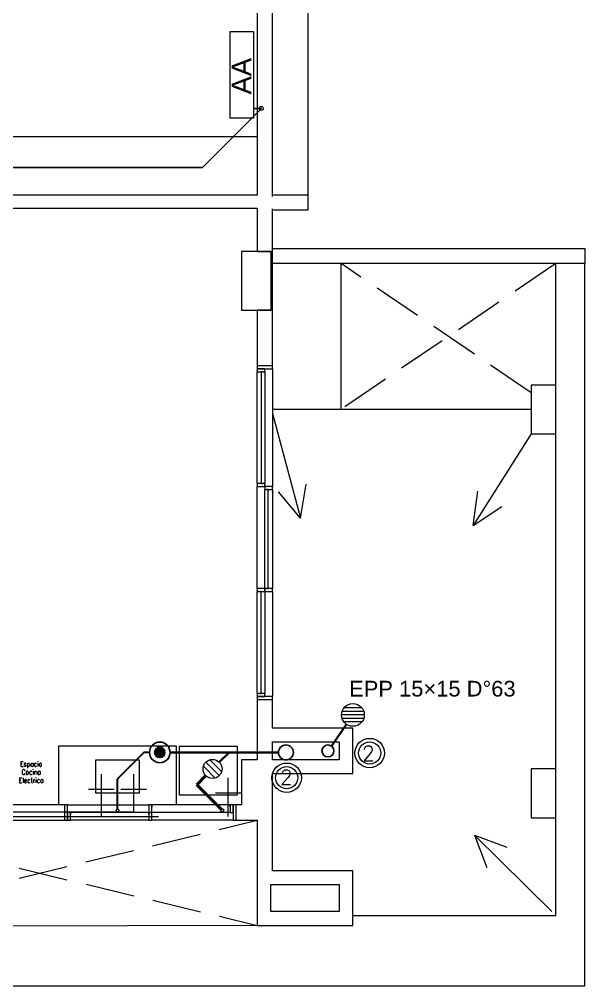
# Model space of a CAD drawing. Header units: millimetres. Extents: x 539 to 842, y -453 to -96.
# Drawn here: x 766.16 to 771.92, y -324.19 to -314.34 of the extents above; entities that cross this region are included whole.
import ezdxf

# ---------------------------------------------------------------- set-up
doc = ezdxf.new("R2010")
doc.units = ezdxf.units.MM
doc.header["$LTSCALE"] = 0.1
for name, pattern in [('ACAD_ISO02W100', [15, 12, -3]), ('CONTINUA', [0]), ('DASHED', [0.7, 0.5, -0.2])]:
    doc.linetypes.add(name, pattern=pattern)
doc.layers.get('0').update_dxf_attribs({"lineweight": 5})
for name, color, linetype, lineweight in [('00-Agua Caliente', 1, 'Continuous', 20), ('00-Agua Fria', 5, 'ACAD_ISO02W100', 20), ('A-Texto Pluvial', 7, 'Continuous', 20), ('Arq-Equipamiento', 250, 'Continuous', 5)]:
    doc.layers.add(name, color=color, linetype=linetype, lineweight=lineweight)
for name, color, linetype in [('00-Pluvial', 40, 'Continuous'), ('00-Secundario', 24, 'Continuous'), ('00-Ventilacion', 3, 'Continuous'), ('Textos', 7, 'Continuous')]:
    doc.layers.add(name, color=color, linetype=linetype)
doc.layers.add('00-Primario', color=7, linetype='Continuous', true_color=0xff2400)
doc.styles.add('Arial', font='arial.ttf', dxfattribs={"height": 0.245883})
doc.styles.add('Romans', font='romans.shx')
doc.styles.add('Romans 1.50', font='romans.shx', dxfattribs={"width": 0.8, "height": 0.15})
doc.styles.get("Standard").update_dxf_attribs({"font": 'arial.ttf'})

# ---------------------------------------------------------------- blocks, each defined once
blk = doc.blocks.new('2-1P F')
at = {"color": 8, "lineweight": 18}
for p, q in [((769.1003, -311.744), (769.1003, -316.1274)), ((768.5823, -313.984), (768.5823, -316.1302)), ((768.7383, -316.1424), (768.7383, -313.984)), ((764.703, -315.5302), (768.5823, -315.5302)), ((768.5823, -316.1302), (764.703, -316.1302)), ((768.7383, -316.1274), (769.1003, -316.1274)), ((769.1003, -316.1274), (769.1003, -316.2824)), ((764.733, -316.2622), (768.5823, -316.2622)), ((768.5823, -316.2622), (768.5823, -316.7035)), ((768.7383, -317.8696), (768.7383, -316.2674)), ((769.1003, -316.2824), (768.7383, -316.2824)), ((768.4244, -316.7035), (768.4244, -317.3035)), ((768.5823, -316.7035), (768.4244, -316.7035)), ((768.5838, -316.7035), (768.5823, -316.7035)), ((768.5823, -316.7035), (768.7244, -316.7035)), ((768.5848, -316.7035), (768.5838, -316.7035)), ((768.5973, -316.7035), (768.5848, -316.7035)), ((768.5983, -316.7035), (768.5973, -316.7035)), ((768.7233, -316.7035), (768.5983, -316.7035)), ((768.7244, -316.7035), (768.7233, -316.7035)), ((768.7244, -317.3035), (768.7244, -316.7035)), ((768.7244, -316.7035), (768.7244, -317.3035)), ((768.7383, -316.6721), (771.923, -316.6721)), ((771.923, -316.6721), (771.923, -316.8271)), ((771.923, -316.8271), (768.7383, -316.8271)), ((769.4383, -318.3138), (769.4383, -316.8271)), ((771.6277, -321.9789), (771.6277, -316.8271)), ((771.6277, -318.0663), (771.6277, -316.8271)), ((771.923, -324.1889), (771.923, -316.8271)), ((768.4244, -317.3035), (768.5823, -317.3035)), ((768.5823, -317.3035), (768.5838, -317.3035)), ((768.5823, -317.3035), (768.5823, -317.8696)), ((768.7244, -317.3035), (768.5823, -317.3035)), ((768.5838, -317.3035), (768.5848, -317.3035)), ((768.5848, -317.3035), (768.5973, -317.3035)), ((768.5973, -317.3035), (768.5983, -317.3035)), ((768.5983, -317.3035), (768.7233, -317.3035)), ((768.7233, -317.3035), (768.7244, -317.3035)), ((768.5823, -317.8696), (768.5823, -317.8996)), ((768.7383, -317.8696), (768.5823, -317.8696)), ((768.5823, -317.8996), (768.5823, -317.9296)), ((768.6603, -317.8996), (768.5823, -317.8996)), ((768.5823, -317.8996), (768.7383, -317.8996)), ((768.6603, -317.9296), (768.6603, -317.8996)), ((768.7383, -317.8996), (768.7383, -317.8696)), ((768.7383, -317.8996), (768.7383, -319.0996)), ((768.5823, -317.9296), (768.6603, -317.9296)), ((768.5823, -319.0696), (768.5823, -317.9296)), ((768.6237, -317.9296), (768.6237, -319.0696)), ((768.6393, -317.9296), (768.6237, -317.9296)), ((768.6603, -317.9296), (768.6603, -319.0696)), ((771.3777, -318.0663), (771.3777, -318.5613)), ((771.6277, -318.0663), (771.3777, -318.0663)), ((771.6277, -318.5613), (771.6277, -318.0663)), ((771.3777, -318.3138), (768.7383, -318.3138)), ((771.3777, -318.5613), (771.6277, -318.5613)), ((768.5823, -319.0696), (768.5823, -319.0996)), ((768.6603, -319.0696), (768.5823, -319.0696)), ((768.5823, -319.0996), (768.6603, -319.0996)), ((768.5823, -320.1396), (768.5823, -319.0996)), ((768.6237, -319.0696), (768.6393, -319.0696)), ((768.6603, -319.0996), (768.6603, -319.0696)), ((768.6603, -319.0996), (768.6603, -319.1296)), ((768.7383, -319.0996), (768.6603, -319.0996)), ((768.7383, -319.1296), (768.7383, -319.0996)), ((768.6603, -319.1296), (768.7383, -319.1296)), ((768.6603, -320.1396), (768.6603, -319.1296)), ((768.6957, -319.1296), (768.6801, -319.1296)), ((768.6957, -320.1396), (768.6957, -319.1296)), ((768.7383, -319.1296), (768.7383, -320.1396)), ((768.5823, -320.1396), (768.5823, -320.1696)), ((768.6603, -320.1396), (768.5823, -320.1396)), ((768.5823, -320.1696), (768.6603, -320.1696)), ((768.5823, -321.2096), (768.5823, -320.1696)), ((768.6233, -320.1696), (768.6085, -320.1696)), ((768.6233, -321.2096), (768.6233, -320.1696)), ((768.6603, -320.1396), (768.6603, -320.1696)), ((768.7383, -320.1396), (768.6603, -320.1396)), ((768.6603, -320.1696), (768.6603, -320.1396)), ((768.6603, -320.1696), (768.7383, -320.1696)), ((768.6603, -320.1696), (768.6603, -321.2096)), ((768.6801, -320.1396), (768.6957, -320.1396)), ((768.7383, -320.1696), (768.7383, -320.1396)), ((768.7383, -320.1696), (768.7383, -321.2396)), ((768.5823, -321.2096), (768.5823, -321.2396)), ((768.6603, -321.2096), (768.5823, -321.2096)), ((768.5823, -321.2396), (768.6603, -321.2396)), ((768.5823, -321.2396), (768.5823, -321.2696)), ((768.7383, -321.2396), (768.5823, -321.2396)), ((768.5823, -321.2696), (768.5823, -321.8873)), ((768.5823, -321.2696), (768.7383, -321.2696)), ((768.6085, -321.2096), (768.6233, -321.2096)), ((768.6603, -321.2396), (768.6603, -321.2096)), ((768.7383, -321.2696), (768.7383, -321.2396)), ((768.7383, -321.5641), (768.7383, -321.2696)), ((769.5593, -321.5641), (768.7383, -321.5641)), ((769.5593, -322.0273), (769.5593, -321.5641)), ((767.7589, -321.7461), (766.5578, -321.7462)), ((766.5578, -321.7462), (766.5578, -322.3463)), ((767.7589, -322.3462), (767.7589, -321.7461)), ((768.7383, -321.8873), (768.7383, -321.7041)), ((768.7383, -321.7041), (769.4193, -321.7041)), ((769.4193, -321.7041), (769.4193, -321.8873)), ((766.9384, -321.8862), (767.3784, -321.8861)), ((766.9384, -322.2262), (766.9384, -321.8862)), ((767.3784, -321.8861), (767.3784, -322.2261)), ((768.5823, -321.8873), (768.4233, -321.8873)), ((768.4233, -321.8873), (768.4233, -322.3463)), ((769.4193, -321.8873), (768.7383, -321.8873)), ((768.7383, -323.0189), (768.7383, -322.0273)), ((768.7383, -322.0273), (769.5593, -322.0273)), ((771.6277, -321.9789), (771.3777, -321.9789)), ((771.3777, -321.9789), (771.3777, -322.4789)), ((771.6277, -322.4789), (771.6277, -321.9789)), ((767.3784, -322.2261), (766.9384, -322.2262)), ((766.6183, -322.3463), (764.0582, -322.3463)), ((766.6483, -322.3463), (766.6183, -322.3463)), ((766.6183, -322.3463), (766.6183, -322.5023)), ((766.6483, -322.5023), (766.6483, -322.3463)), ((766.6483, -322.3463), (767.4783, -322.3463)), ((767.5083, -322.3463), (767.4783, -322.3463)), ((767.4783, -322.3463), (767.4783, -322.4243)), ((768.3083, -322.3463), (767.5083, -322.3463)), ((767.5083, -322.3463), (767.5083, -322.3663)), ((767.5083, -322.4243), (767.5083, -322.3463)), ((768.3083, -322.3663), (768.3083, -322.3463)), ((768.3383, -322.3463), (768.3083, -322.3463)), ((768.3083, -322.3463), (768.3083, -322.4243)), ((768.3683, -322.3463), (768.3383, -322.3463)), ((768.3383, -322.3463), (768.3383, -322.5023)), ((768.3383, -322.4243), (768.3383, -322.3463)), ((768.4233, -322.3463), (768.3683, -322.3463)), ((768.3683, -322.5023), (768.3683, -322.3463)), ((766.6783, -322.4243), (766.6483, -322.4243)), ((766.6483, -322.4243), (766.6483, -322.5023)), ((767.4783, -322.4243), (766.6783, -322.4243)), ((766.6783, -322.4243), (766.6783, -322.4443)), ((766.6783, -322.5023), (766.6783, -322.4243)), ((767.4783, -322.4443), (767.4783, -322.4243)), ((767.5083, -322.4243), (767.4783, -322.4243)), ((767.4783, -322.4243), (767.4783, -322.5023)), ((767.4783, -322.4243), (767.5083, -322.4243)), ((767.5083, -322.5023), (767.5083, -322.4243)), ((768.3083, -322.4243), (767.5083, -322.4243)), ((768.3083, -322.4243), (768.3383, -322.4243)), ((764.1142, -322.5023), (766.6183, -322.5023)), ((766.6183, -322.5023), (766.6483, -322.5023)), ((766.6483, -322.5023), (766.6783, -322.5023)), ((767.4783, -322.5023), (766.6783, -322.5023)), ((767.4783, -322.5023), (767.5083, -322.5023)), ((768.3383, -322.5023), (767.5083, -322.5023)), ((768.3383, -322.5023), (768.3683, -322.5023)), ((768.3683, -322.5023), (768.5833, -322.5023)), ((768.5833, -322.5023), (768.5833, -323.5739)), ((771.3777, -322.4789), (771.6277, -322.4789)), ((771.6277, -323.4739), (771.6277, -322.4789)), ((769.5593, -323.0189), (768.7383, -323.0189)), ((769.5593, -323.5739), (769.5593, -323.0189)), ((768.7233, -323.1589), (769.4193, -323.1589)), ((768.7233, -323.4339), (768.7233, -323.1589)), ((769.4193, -323.1589), (769.4193, -323.4339)), ((769.4193, -323.4339), (768.7233, -323.4339)), ((769.5593, -323.4739), (771.6277, -323.4739)), ((768.5833, -323.5739), (764.1142, -323.5889)), ((768.5833, -323.5739), (769.5593, -323.5739)), ((760.095, -324.1889), (771.923, -324.1889))]:
    blk.add_line(p, q, dxfattribs=at)
at = {"color": 8, "linetype": 'DASHED', "lineweight": 18, "ltscale": 10}
for p, q in [((771.6277, -316.8271), (769.4383, -318.3138)), ((771.3777, -318.144), (769.4383, -316.8271)), ((771.6277, -316.8271), (769.4383, -318.3138)), ((771.3777, -318.144), (769.4383, -316.8271)), ((764.1142, -322.5023), (768.5833, -323.5739)), ((764.1142, -323.5889), (768.5833, -322.5023)), ((764.1142, -322.5023), (768.5833, -323.5739)), ((764.1142, -323.5889), (768.5833, -322.5023))]:
    blk.add_line(p, q, dxfattribs=at)
at = {"color": 8, "lineweight": 18}
blk.add_lwpolyline([(767.7901, -321.7461), (768.3801, -321.7461), (768.3801, -322.2461), (767.7901, -322.2461)], close=True, dxfattribs=at)
at = {"layer": 'Arq-Equipamiento', "color": 8, "linetype": 'CONTINUA', "lineweight": 18}
blk.add_lwpolyline([(768.3082, -314.4604), (768.5446, -314.4604), (768.5446, -315.3453), (768.3082, -315.3453)], close=True, dxfattribs=at)
at = {"color": 8, "lineweight": 18, "style": 'Romans 1.50', "width": 0.8}
for s, p in [('Espacio', (766.1633, -321.9533)), ('Cocina', (766.1794, -322.0366)), ('Electrica', (766.1509, -322.12))]:
    blk.add_text(s, height=0.05, dxfattribs=at).set_placement(p)
at = {"color": 8, "lineweight": 18, "insert": (768.3221, -315.1029), "char_height": 0.2, "attachment_point": 1, "rotation": 90}
blk.add_mtext_dynamic_manual_height_columns('AA', width=1, gutter_width=12.5, heights=[0], dxfattribs=at)

msp = doc.modelspace()

# ---------------------------------------------------------------- hatches: boundary and pattern name
at = {"layer": '00-Primario', "lineweight": 100}
msp.add_hatch(color=256, dxfattribs=at).paths.add_polyline_path([(767.6422, -321.8108, 1), (767.537, -321.8108, 1)])

# ---------------------------------------------------------------- linework, layer by layer
at = {"layer": '00-Agua Caliente', "color": 1, "linetype": 'Continuous', "lineweight": 20}
for p, q in [((767.3239, -322.4175), (767.3239, -322.0331)), ((767.4548, -322.1886), (767.193, -322.1886))]:
    msp.add_line(p, q, dxfattribs=at)
at = {"layer": '00-Agua Caliente', "linetype": 'CONTINUA'}
msp.add_lwpolyline([(762.9537, -318.4796), (762.9537, -320.0803), (764.0187, -320.0803), (764.0187, -322.4175), (767.3239, -322.4175)], dxfattribs=at)
at = {"layer": '00-Agua Fria', "color": 5, "linetype": 'Continuous', "lineweight": 20}
for p, q in [((766.9932, -322.4652), (766.9932, -322.0331)), ((768.2884, -322.4652), (768.2884, -322.0712)), ((767.1241, -322.1886), (766.8624, -322.1886)), ((768.4192, -322.2267), (768.1575, -322.2267))]:
    msp.add_line(p, q, dxfattribs=at)
at = {"layer": '00-Agua Fria', "ltscale": 3}
msp.add_lwpolyline([(762.9134, -318.5054), (762.9134, -320.1158), (763.9769, -320.1158), (763.9769, -322.4652), (768.2884, -322.4652)], dxfattribs=at)
at = {"layer": '00-Pluvial', "lineweight": 20}
for p, q in [((768.7383, -318.3538), (769.0239, -319.4234)), ((771.3777, -318.5613), (770.7848, -319.4962)), ((769.0239, -319.4234), (769.0824, -319.0775)), ((769.0239, -319.4234), (768.8007, -319.1527)), ((770.7848, -319.4962), (770.8326, -319.1486)), ((770.7848, -319.4962), (771.0788, -319.3048)), ((771.5877, -323.4339), (770.8004, -322.6555)), ((770.8004, -322.6555), (770.9249, -322.9836)), ((770.8004, -322.6555), (771.1299, -322.7762))]:
    msp.add_line(p, q, dxfattribs=at)
at = {"layer": '00-Pluvial', "lineweight": 13}
for p, q in [((769.6503, -321.3565), (769.4682, -321.3565)), ((769.6753, -321.4285), (769.4432, -321.4285)), ((769.6696, -321.3925), (769.4489, -321.3925)), ((769.6696, -321.4645), (769.4489, -321.4645)), ((769.6503, -321.5005), (769.4682, -321.5005))]:
    msp.add_line(p, q, dxfattribs=at)
at = {"layer": '00-Pluvial', "lineweight": 40}
msp.add_lwpolyline([(769.4932, -321.5239), (769.3397, -321.7454)], dxfattribs=at)
at = {"layer": '00-Pluvial', "lineweight": 20}
for centre, radius in [((769.5593, -321.4285), 0.116), ((769.7297, -321.8172), 0.15), ((769.7297, -321.8172), 0.1127)]:
    msp.add_circle(centre, radius, dxfattribs=at)
at = {"layer": '00-Pluvial', "lineweight": 30}
msp.add_circle((769.3048, -321.7957), 0.0612, dxfattribs=at)
at = {"layer": '00-Primario', "lineweight": 35}
for points in [[(767.4272, -321.8108), (767.158, -322.08)], [(767.4845, -321.8108), (767.4272, -321.8108)], [(767.158, -322.3874), (767.158, -322.08)]]:
    msp.add_lwpolyline(points, dxfattribs=at)
at = {"layer": '00-Primario', "lineweight": 40}
for points in [[(767.6947, -321.8108), (768.7997, -321.8108)], [(768.1957, -321.9108), (768.2958, -321.8108)]]:
    msp.add_lwpolyline(points, dxfattribs=at)
at = {"layer": '00-Primario', "lineweight": 30}
for centre, radius in [((767.5896, -321.8108), 0.1051), ((767.5896, -321.8108), 0.0526), ((768.8762, -321.8108), 0.0765)]:
    msp.add_circle(centre, radius, dxfattribs=at)
at = {"layer": '00-Primario', "lineweight": 20}
msp.add_circle((768.8837, -322.0687), 0.1127, dxfattribs=at)
at = {"layer": '00-Primario', "linetype": 'Continuous', "lineweight": 20}
msp.add_circle((767.158, -322.4026), 0.0151, dxfattribs=at)
at = {"layer": '00-Secundario', "lineweight": 15}
for p, q in [((768.0341, -321.9516), (768.1544, -322.0719)), ((768.0584, -321.9108), (768.1951, -322.0476)), ((768.0991, -321.8865), (768.2194, -322.0068))]:
    msp.add_line(p, q, dxfattribs=at)
at = {"layer": '00-Secundario', "lineweight": 30}
for points in [[(763.0175, -315.8468), (768.0243, -315.8468), (768.6253, -315.2453)], [(768.5413, -315.2453), (768.6253, -315.2453)]]:
    msp.add_lwpolyline(points, dxfattribs=at)
at = {"layer": '00-Secundario', "lineweight": 50}
for points in [[(768.0596, -322.0475), (767.9667, -322.14)], [(767.9667, -322.14), (768.2265, -322.4008)]]:
    msp.add_lwpolyline(points, dxfattribs=at)
at = {"layer": '00-Secundario', "linetype": 'CONTINUA', "lineweight": 20}
msp.add_circle((768.6253, -315.2453), 0.02, dxfattribs=at)
at = {"layer": '00-Secundario', "lineweight": 25}
msp.add_circle((768.1273, -321.9792), 0.0967, dxfattribs=at)
at = {"layer": '00-Secundario', "linetype": 'Continuous', "lineweight": 20}
msp.add_circle((768.2265, -322.4008), 0.0151, dxfattribs=at)
at = {"layer": '00-Ventilacion', "color": 3, "lineweight": 20}
msp.add_circle((768.8837, -322.0687), 0.15, dxfattribs=at)

# ---------------------------------------------------------------- block references
at = {"color": 2, "linetype": 'CONTINUA', "lineweight": 13}
msp.add_blockref('2-1P F', (0, 0), dxfattribs=at)

# ---------------------------------------------------------------- texts
at = {"layer": 'A-Texto Pluvial', "style": 'Arial'}
msp.add_text('EPP 15×15 D°63', height=0.16, dxfattribs=at).set_placement((769.5204, -321.2407))
at = {"layer": 'Textos', "style": 'Romans'}
for p in [(769.653, -321.8949), (768.8143, -322.138)]:
    msp.add_text('2', height=0.15, rotation=360, dxfattribs=at).set_placement(p)

doc.saveas('drawing.dxf')
